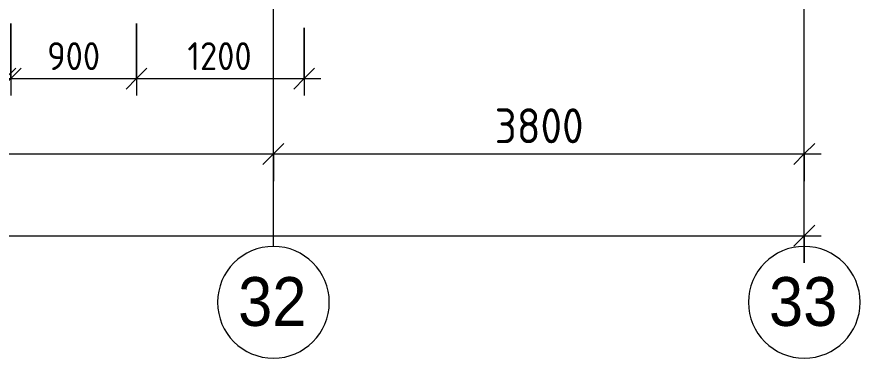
# Model space of a CAD drawing. Header units: millimetres. Extents: x 957 to 67880, y -2706 to 27400.
# Drawn here: x 61844 to 67880, y -2706 to -262 of the extents above; entities that cross this region are included whole.
import ezdxf

# ---------------------------------------------------------------- set-up
doc = ezdxf.new("R2010")
doc.units = ezdxf.units.MM
for name, color, linetype, lineweight in [('A-ANNO-DIMS', 7, 'Continuous', 9), ('A-ANNO-DIMS-100', 7, 'Continuous', 9), ('Оси', 7, 'Continuous', 9), ('Оси-1', 7, 'Continuous', 20)]:
    doc.layers.add(name, color=color, linetype=linetype, lineweight=lineweight)
doc.styles.add('Arial', font='arial.ttf', dxfattribs={"width": 0.9, "height": 350})
doc.styles.add('ISOCPEUR_2', font='isocpeur.ttf', dxfattribs={"width": 0.9, "height": 250})
doc.styles.add('ISOCPEUR_3', font='isocpeur.ttf', dxfattribs={"width": 0.9, "height": 200})
doc.dimstyles.new('ISO-2_0_0_9К_Средний_округл2', dxfattribs={"dimscale": 304.8, "dimtxt": 199.196235, "dimasz": 0.492126, "dimexe": 0.393701, "dimexo": 0, "dimgap": 0, "dimtad": 1, "dimdec": 0, "dimrnd": 10, "dimzin": 0, "dimdsep": 46, "dimtxsty": 'ISOCPEUR_3', "dimblk1": 'OBLIQUE', "dimblk2": 'OBLIQUE', "dimsah": 1, "dimcen": 0.09, "dimdle": 0.393701, "dimazin": 0, "dimtfac": 1, "dimtdec": 4, "dimtix": 1, "dimtmove": 0, "dimatfit": 3, "dimfxl": 1, "dimtvp": 1, "dimtolj": 1, "dimtzin": 0, "dimarcsym": 2})
doc.dimstyles.new('ISO-2_5_0_9К_БОЛЬШОЙ', dxfattribs={"dimscale": 304.8, "dimtxt": 248.995294, "dimasz": 0.492126, "dimexe": 0.393701, "dimexo": 0.984252, "dimgap": 0, "dimtad": 1, "dimdec": 0, "dimrnd": 10, "dimzin": 0, "dimdsep": 46, "dimtxsty": 'ISOCPEUR_2', "dimblk1": 'OBLIQUE', "dimblk2": 'OBLIQUE', "dimsah": 1, "dimcen": 0.09, "dimdle": 0.393701, "dimazin": 0, "dimtfac": 1, "dimtdec": 4, "dimtix": 1, "dimtmove": 0, "dimatfit": 3, "dimfxl": 1, "dimtvp": 1, "dimtolj": 1, "dimtzin": 0, "dimarcsym": 2})

# ---------------------------------------------------------------- blocks, each defined once
blk = doc.blocks.new('Ось сетки - D8-29747960-План расстановки мебели и оборудования 3 этажа в осях 23-33')
at = {"layer": 'Оси-1'}
for start, end in [(360, 180), (180, 360)]:
    blk.add_arc((0, 0), 4, start, end, dxfattribs=at)
blk = doc.blocks.new('DIMBLOCK28-План расстановки мебели и оборудования 3 этажа в осях 23-33')
at = {"layer": 'A-ANNO-DIMS-100'}
for p, q in [((61760.5, 100), (61760.5, -824.2)), ((61760.5, -704.2), (61760.5, 100)), ((59500.5, -308), (59500.5, -824.2)), ((59500.5, -704.2), (59500.5, -308)), ((59380.5, -704.2), (61880.5, -704.2))]:
    blk.add_line(p, q, dxfattribs=at)
at = {"layer": 'A-ANNO-DIMS-100', "lineweight": 20}
for p, q in [((59500.5, -704.2), (59575.5, -629.2)), ((61760.5, -704.2), (61835.5, -629.2)), ((59500.5, -704.2), (59425.5, -779.2)), ((61760.5, -704.2), (61685.5, -779.2))]:
    blk.add_line(p, q, dxfattribs=at)
at = {"layer": 'A-ANNO-DIMS-100', "color": 0, "insert": (60377.6, -442.9), "char_height": 200, "width": 606.782, "attachment_point": 1, "line_spacing_factor": 1.149209, "style": 'ISOCPEUR_3'}
blk.add_mtext('2260', dxfattribs=at)
blk = doc.blocks.new('_Oblique')
at = {"color": 0, "linetype": 'ByBlock', "lineweight": -2}
blk.add_line((-0.5, -0.5), (0.5, 0.5), dxfattribs=at)
blk = doc.blocks.new('DIMBLOCK29-План расстановки мебели и оборудования 3 этажа в осях 23-33')
at = {"layer": 'A-ANNO-DIMS-100'}
for p, q in [((61800.5, -308), (61800.5, -824.2)), ((61800.5, -704.2), (61800.5, -308)), ((62700.5, -308), (62700.5, -824.2)), ((62700.5, -704.2), (62700.5, -308)), ((61680.5, -704.2), (62700.5, -704.2))]:
    blk.add_line(p, q, dxfattribs=at)
at = {"layer": 'A-ANNO-DIMS-100', "lineweight": 20}
for p, q in [((61800.5, -704.2), (61875.5, -629.2)), ((62700.5, -704.2), (62775.5, -629.2)), ((61800.5, -704.2), (61725.5, -779.2)), ((62700.5, -704.2), (62625.5, -779.2))]:
    blk.add_line(p, q, dxfattribs=at)
at = {"layer": 'A-ANNO-DIMS-100', "color": 0, "insert": (62060.8, -442.9), "char_height": 200, "width": 455.087, "attachment_point": 1, "line_spacing_factor": 1.149209, "style": 'ISOCPEUR_3'}
blk.add_mtext('900', dxfattribs=at)
blk = doc.blocks.new('DIMBLOCK30-План расстановки мебели и оборудования 3 этажа в осях 23-33')
at = {"layer": 'A-ANNO-DIMS-100'}
for p, q in [((62700.5, -308), (62700.5, -824.2)), ((62700.5, -704.2), (62700.5, -308)), ((63900.5, -340.2), (63900.5, -824.2)), ((63900.5, -704.2), (63900.5, -340.2)), ((62700.5, -704.2), (64020.5, -704.2))]:
    blk.add_line(p, q, dxfattribs=at)
at = {"layer": 'A-ANNO-DIMS-100', "lineweight": 20}
for p, q in [((62700.5, -704.2), (62775.5, -629.2)), ((63900.5, -704.2), (63975.5, -629.2)), ((62700.5, -704.2), (62625.5, -779.2)), ((63900.5, -704.2), (63825.5, -779.2))]:
    blk.add_line(p, q, dxfattribs=at)
at = {"layer": 'A-ANNO-DIMS-100', "color": 0, "insert": (63064.9, -442.9), "char_height": 200, "width": 565.411, "attachment_point": 1, "line_spacing_factor": 1.149209, "style": 'ISOCPEUR_3'}
blk.add_mtext('1200', dxfattribs=at)
blk = doc.blocks.new('DIMBLOCK54-План расстановки мебели и оборудования 3 этажа в осях 23-33')
at = {"layer": 'A-ANNO-DIMS-100'}
for p, q in [((58430.5, -1437.5), (58430.5, -1123.6)), ((63680.5, -1437.5), (63680.5, -1123.6)), ((58430.5, -1243.6), (63680.5, -1243.6)), ((58430.5, -1243.6), (58430.5, -1437.5)), ((63680.5, -1243.6), (63680.5, -1437.5))]:
    blk.add_line(p, q, dxfattribs=at)
at = {"layer": 'A-ANNO-DIMS-100', "lineweight": 20}
for p, q in [((58430.5, -1243.6), (58505.5, -1168.6)), ((63680.5, -1243.6), (63755.5, -1168.6)), ((58430.5, -1243.6), (58355.5, -1318.6)), ((63680.5, -1243.6), (63605.5, -1318.6))]:
    blk.add_line(p, q, dxfattribs=at)
at = {"layer": 'A-ANNO-DIMS-100', "color": 0, "insert": (60739.4, -917), "char_height": 250, "width": 758.478, "attachment_point": 1, "line_spacing_factor": 1.149209, "style": 'ISOCPEUR_2'}
blk.add_mtext('5250', dxfattribs=at)
blk = doc.blocks.new('DIMBLOCK55-План расстановки мебели и оборудования 3 этажа в осях 23-33')
at = {"layer": 'A-ANNO-DIMS-100'}
for p, q in [((63680.5, -1437.5), (63680.5, -1123.6)), ((67480.5, -1437.5), (67480.5, -1123.6)), ((63680.5, -1243.6), (67600.5, -1243.6)), ((63680.5, -1243.6), (63680.5, -1437.5)), ((67480.5, -1243.6), (67480.5, -1437.5))]:
    blk.add_line(p, q, dxfattribs=at)
at = {"layer": 'A-ANNO-DIMS-100', "lineweight": 20}
for p, q in [((63680.5, -1243.6), (63755.5, -1168.6)), ((67480.5, -1243.6), (67555.5, -1168.6)), ((63680.5, -1243.6), (63605.5, -1318.6)), ((67480.5, -1243.6), (67405.5, -1318.6))]:
    blk.add_line(p, q, dxfattribs=at)
at = {"layer": 'A-ANNO-DIMS-100', "color": 0, "insert": (65264.4, -917), "char_height": 250, "width": 758.478, "attachment_point": 1, "line_spacing_factor": 1.149209, "style": 'ISOCPEUR_2'}
blk.add_mtext('3800', dxfattribs=at)
blk = doc.blocks.new('DIMBLOCK56-План расстановки мебели и оборудования 3 этажа в осях 23-33')
at = {"layer": 'A-ANNO-DIMS-100'}
for p, q in [((27030.5, -2022.9), (27030.5, -1709)), ((67480.5, -2022.9), (67480.5, -1709)), ((26910.5, -1829), (67600.5, -1829)), ((27030.5, -1829), (27030.5, -2022.9)), ((67480.5, -1829), (67480.5, -2022.9))]:
    blk.add_line(p, q, dxfattribs=at)
at = {"layer": 'A-ANNO-DIMS-100', "lineweight": 20}
for p, q in [((27030.5, -1829), (27105.5, -1754)), ((67480.5, -1829), (67555.5, -1754)), ((27030.5, -1829), (26955.5, -1904)), ((67480.5, -1829), (67405.5, -1904))]:
    blk.add_line(p, q, dxfattribs=at)
at = {"layer": 'A-ANNO-DIMS-100', "color": 0, "insert": (46836.5, -1502.3), "char_height": 250, "width": 1005.558, "attachment_point": 1, "line_spacing_factor": 1.149209, "style": 'ISOCPEUR_2'}
blk.add_mtext('40450', dxfattribs=at)

msp = doc.modelspace()

# ---------------------------------------------------------------- linework, layer by layer
at = {"layer": 'Оси'}
for p, q in [((63680.5, -1906.3), (63680.5, 593.7)), ((67480.5, -1906.3), (67480.5, 593.7))]:
    msp.add_line(p, q, dxfattribs=at)

# ---------------------------------------------------------------- block references
at = {"layer": 'Оси-1', "xscale": 99.99999999999993, "yscale": 99.99999999999993, "zscale": 99.99999999999993}
for p in [(63680.5, -2306.3), (67480.5, -2306.3)]:
    msp.add_blockref('Ось сетки - D8-29747960-План расстановки мебели и оборудования 3 этажа в осях 23-33', p, dxfattribs=at)

# ---------------------------------------------------------------- texts
at = {"layer": 'Оси', "char_height": 350, "width": 606.076, "attachment_point": 1, "style": 'Arial'}
for s, insert in [('32', (63427.8, -2125.6)), ('33', (67227.8, -2125.6))]:
    msp.add_mtext(s, dxfattribs=dict(at, insert=insert))

# ---------------------------------------------------------------- dimensions: what is measured, and where the dimension line sits
at = {"layer": 'A-ANNO-DIMS'}
for base, p1, p2, dimstyle, override, picture, middle in [((61760.5, -704.2), (59500.5, -308), (61760.5, 100), 'ISO-2_0_0_9К_Средний_округл2', {"dimpost": '<>', "dimfxl": 2296.533022}, 'DIMBLOCK28-План расстановки мебели и оборудования 3 этажа в осях 23-33', (60630.5, -604.2)), ((62700.5, -704.2), (61800.5, -308), (62700.5, -308), 'ISO-2_0_0_9К_Средний_округл2', {"dimpost": '<>', "dimfxl": 900}, 'DIMBLOCK29-План расстановки мебели и оборудования 3 этажа в осях 23-33', (62250.5, -604.2)), ((63900.5, -704.2), (62700.5, -308), (63900.5, -340.2), 'ISO-2_0_0_9К_Средний_округл2', {"dimpost": '<>', "dimfxl": 1200.431818}, 'DIMBLOCK30-План расстановки мебели и оборудования 3 этажа в осях 23-33', (63300.5, -604.2)), ((63680.5, -1243.6), (58430.5, -1137.5), (63680.5, -1137.5), 'ISO-2_5_0_9К_БОЛЬШОЙ', {"dimpost": '<>', "dimfxl": 5250}, 'DIMBLOCK54-План расстановки мебели и оборудования 3 этажа в осях 23-33', (61055.5, -1118.6)), ((67480.5, -1243.6), (63680.5, -1137.5), (67480.5, -1137.5), 'ISO-2_5_0_9К_БОЛЬШОЙ', {"dimpost": '<>', "dimfxl": 3800}, 'DIMBLOCK55-План расстановки мебели и оборудования 3 этажа в осях 23-33', (65580.5, -1118.6)), ((67480.5, -1829), (27030.5, -1722.9), (67480.5, -1722.9), 'ISO-2_5_0_9К_БОЛЬШОЙ', {"dimpost": '<>', "dimfxl": 40450}, 'DIMBLOCK56-План расстановки мебели и оборудования 3 этажа в осях 23-33', (47255.5, -1704))]:
    dim = msp.add_linear_dim(base=base, p1=p1, p2=p2, dimstyle=dimstyle, override=override, dxfattribs=at)
    dim.commit()
    dim.dimension.update_dxf_attribs({"geometry": picture, "text_midpoint": middle})

doc.saveas('drawing.dxf')
